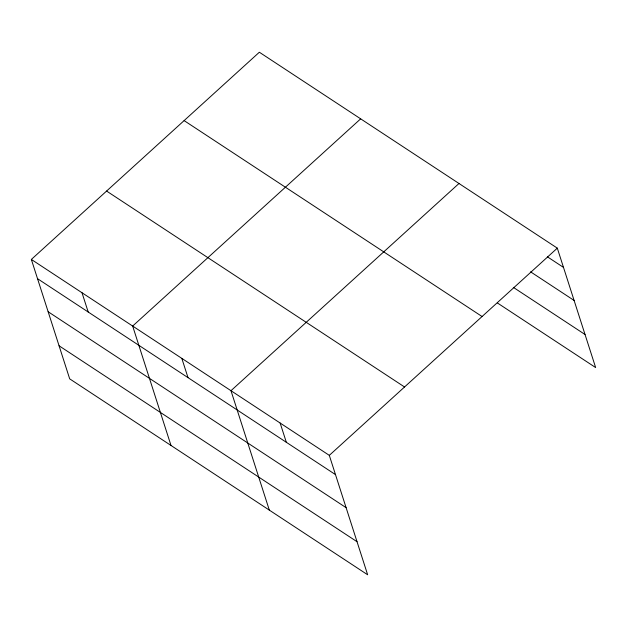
<?xml version="1.0" encoding="UTF-8"?>
<svg xmlns="http://www.w3.org/2000/svg" width="627" height="627" viewBox="0 0 627 627"><rect width="100%" height="100%" fill="white"/><g stroke="black" fill="none" stroke-linecap="round" stroke-linejoin="round"><path stroke-width="0.94" d="M31.35 259.437L329.308 455.359L367.649 574.771L69.691 378.857L31.35 259.437L259.351 52.229L557.309 248.143L595.65 367.563L497.321 302.912M360.658 118.84L132.658 326.048L170.999 445.468M458.988 183.492L230.979 390.699L269.32 510.119M329.308 455.359L557.309 248.143M547.371 256.796L563.493 267.4M530.583 271.836L574.105 300.451M513.309 287.346L585.038 334.505M184.111 120.603L482.069 316.525M106.59 191.055L404.548 386.977M37.534 278.694L335.484 474.608M48.146 311.744L346.096 507.658M59.079 345.798L357.037 541.72M280.144 423.029L286.327 442.278M181.814 358.378L187.998 377.626M82.004 292.746L88.188 311.995"/></g></svg>
